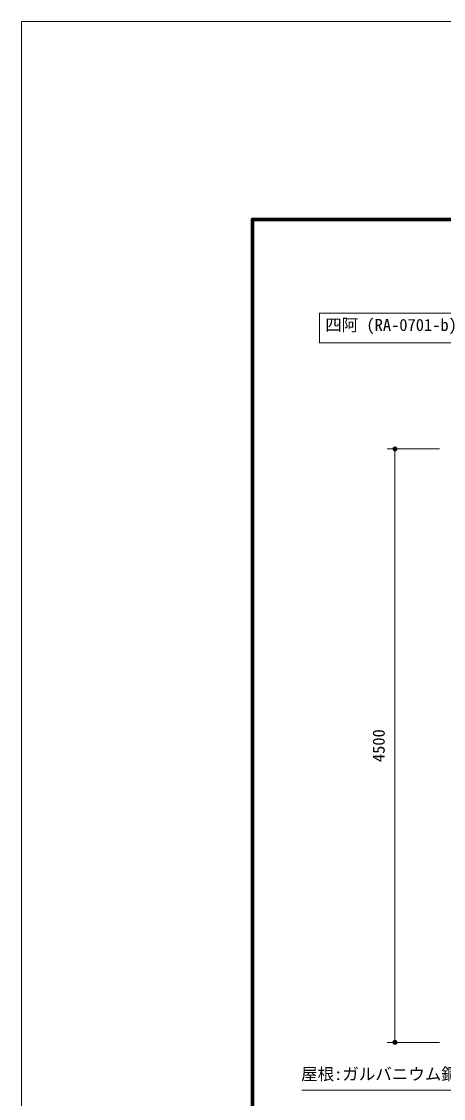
# Model space of a CAD drawing. Units: millimetres at full size, sheet at 1:50; details may follow other scales. Extents: x -1000 to 22000, y -750 to 15600.
# Drawn here: x -1000 to 2198, y 7434 to 15600 of the extents above; entities that cross this region are included whole.
import ezdxf
from ezdxf.enums import TextEntityAlignment as Align

# ---------------------------------------------------------------- set-up
doc = ezdxf.new("R2010")
doc.units = ezdxf.units.MM
doc.header["$LTSCALE"] = 50
for name, color, linetype, lineweight in [('D-STR-DIM', 7, 'Continuous', 13), ('D-STR-HTXT', 7, 'Continuous', 13), ('D-TTL', 7, 'Continuous', 70), ('D-TTL-FRAM', 7, 'Continuous', 13), ('V-nasSTD', 5, 'Continuous', 13)]:
    doc.layers.add(name, color=color, linetype=linetype, lineweight=lineweight)
doc.styles.add('ＭＳ ゴシック', font='')
doc.styles.get('ＭＳ ゴシック').set_extended_font_data('MS Gothic')

# ---------------------------------------------------------------- blocks, each defined once
blk = doc.blocks.new('filled_dot')
at = {"color": 0, "linetype": 'Continuous', "lineweight": -2, "const_width": 1.25}
blk.add_lwpolyline([(-0.625, 0, 1), (0.625, 0, 1)], format="xyb", close=True, dxfattribs=at)

msp = doc.modelspace()

# ---------------------------------------------------------------- linework, layer by layer
at = {"layer": 'D-STR-DIM'}
for p, q in [((2167.21, 12359.2), (1770.39, 12359.2)), ((1830.39, 12359.2), (1830.39, 7859.2)), ((2167.21, 7859.2), (1770.39, 7859.2))]:
    msp.add_line(p, q, dxfattribs=at)
at = {"layer": 'D-STR-HTXT'}
msp.add_lwpolyline([(4210.67, 8208.37), (3699.3, 7495.78), (3549.3, 7495.78), (1124.17, 7495.78)], dxfattribs=at)
at = {"layer": 'D-TTL'}
msp.add_lwpolyline([(750, 750), (750, 14100), (20250, 14100), (20250, 750)], close=True, dxfattribs=at)
at = {"layer": 'D-TTL-FRAM', "color": 2}
msp.add_lwpolyline([(1259.13, 13387.78), (2635.6, 13387.78), (2635.6, 13164.79), (1259.13, 13164.79)], close=True, dxfattribs=at)
at = {"layer": 'V-nasSTD'}
msp.add_lwpolyline([(-1000, -750), (-1000, 15600), (22000, 15600), (22000, -750)], close=True, dxfattribs=at)

# ---------------------------------------------------------------- block references
at = {"layer": 'D-STR-DIM', "xscale": 15, "yscale": 15}
for p, rotation in [((1830.39, 12359.2), 270), ((1830.39, 7859.2), 90)]:
    msp.add_blockref('filled_dot', p, dxfattribs=dict(at, rotation=rotation))

# ---------------------------------------------------------------- texts
at = {"layer": 'D-STR-DIM', "style": 'ＭＳ ゴシック'}
msp.add_text('4500', height=91.64, rotation=90, dxfattribs=at).set_placement((1661, 10109.2), align=Align.TOP_CENTER)
at = {"layer": 'D-STR-HTXT', "style": 'ＭＳ ゴシック'}
for s, p in [('四阿 (RA-0701-b)', (1301.53, 13345.31)), ('屋根:ガルバニウム鋼板 t=0.35mm', (1119.18, 7665.17))]:
    msp.add_text(s, height=91.64, dxfattribs=at).set_placement(p, align=Align.TOP_LEFT)

doc.saveas('drawing.dxf')
